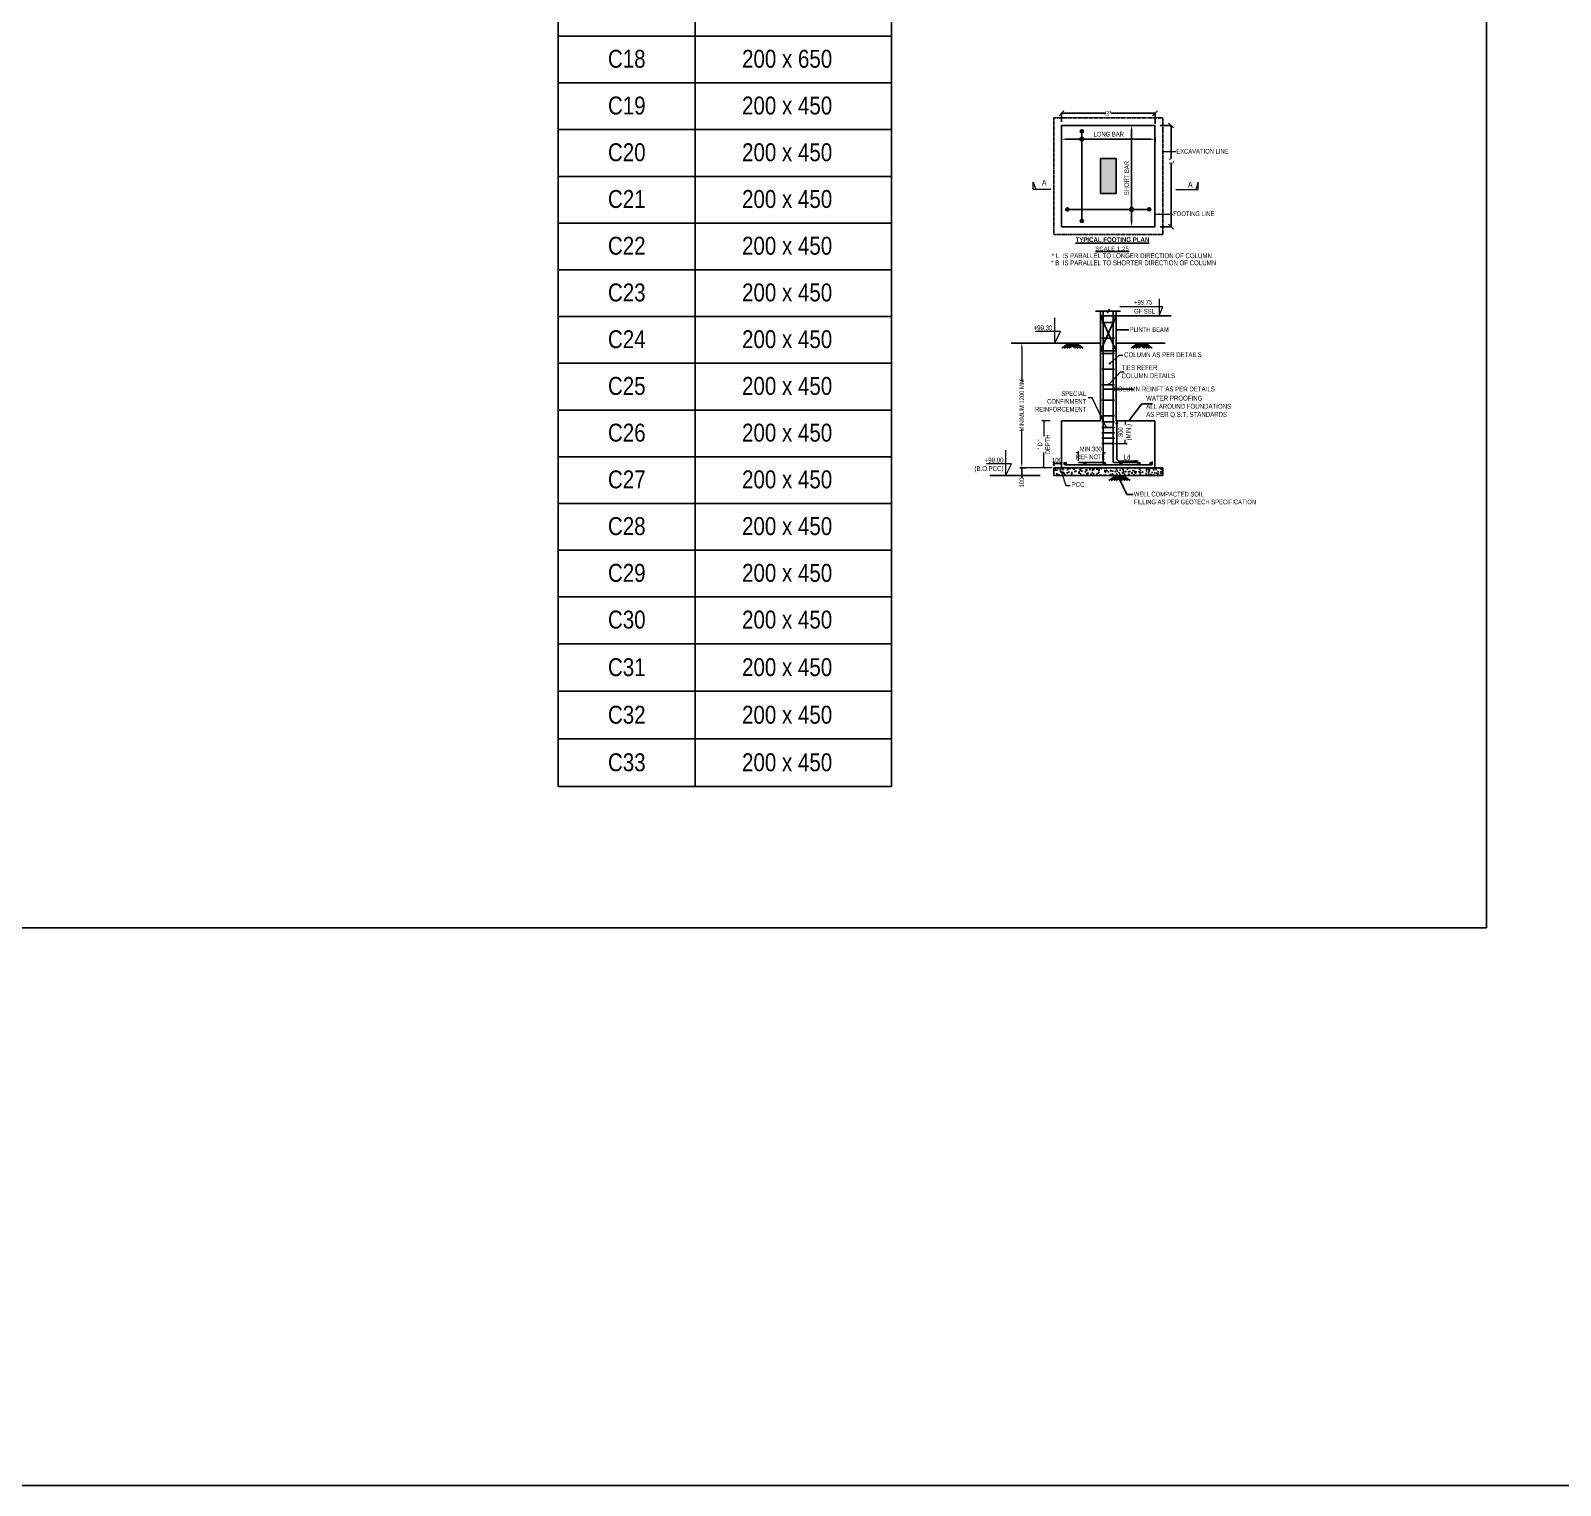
# Model space of a CAD drawing. Header units: millimetres. Extents: x 1798 to 243113, y 1193 to 150435.
# Drawn here: x 43459 to 63101, y 1193 to 19871 of the extents above; entities that cross this region are included whole.
import ezdxf
from ezdxf.enums import TextEntityAlignment as Align

# ---------------------------------------------------------------- set-up
doc = ezdxf.new("R2010")
doc.units = ezdxf.units.MM
doc.linetypes.add('HIDDEN', pattern=[0.375, 0.25, -0.125])
for name, color, linetype in [('-S-ARROW', 253, 'Continuous'), ('A-COLM-BLDG', 5, 'Continuous'), ('beam', 4, 'Continuous'), ('col dim', 8, 'Continuous'), ('DIM', 8, 'Continuous'), ('EXCAV', 240, 'HIDDEN'), ('foot.', 2, 'Continuous'), ('FOOTI DIM', 8, 'Continuous'), ('Leader', 8, 'Continuous'), ('MI', 8, 'Continuous'), ('rein', 3, 'Continuous'), ('S-SECTION', 5, 'Continuous'), ('STEEL', 3, 'Continuous'), ('STR- BEAM NUMBERS', 30, 'Continuous'), ('STR-DIM', 8, 'Continuous'), ('sub title', 22, 'Continuous')]:
    doc.layers.add(name, color=color, linetype=linetype)
for name, color, linetype, lineweight in [('A-ELEV-002', 5, 'Continuous', 15), ('col hatch', 9, 'Continuous', 0), ('LOW WALL', 6, 'Continuous', 20), ('NOS', 4, 'Continuous', 20), ('S - DIM', 8, 'Continuous', 13), ('S-COLS-IDEN', 4, 'Continuous', 9), ('SEC TEXT', 50, 'Continuous', 5)]:
    doc.layers.add(name, color=color, linetype=linetype, lineweight=lineweight)
doc.styles.add('SOBHA', font='swisscl.ttf')
doc.styles.add('ST3', font='arial.ttf', dxfattribs={"height": 1})
doc.styles.add('SUB TIT', font='ARIALNB.TTF')
doc.styles.add('Swis721 LtCn BT_4', font='swisscl.ttf', dxfattribs={"height": 3.5})
doc.dimstyles.new('S-100', dxfattribs={"dimscale": 100, "dimtxt": 2.5, "dimasz": 1.5, "dimexe": 0.25, "dimexo": 0.25, "dimgap": 0.1, "dimtad": 0, "dimdec": 0, "dimrnd": 0.0005, "dimzin": 0, "dimdsep": 46, "dimtxsty": 'SOBHA', "dimblk": 'OBLIQUE', "dimcen": 0.09, "dimclrd": 8, "dimclre": 8, "dimclrt": 6, "dimadec": 0, "dimazin": 0, "dimtfac": 1, "dimtdec": 0, "dimtofl": 0, "dimtmove": 0, "dimatfit": 3, "dimfxl": 0.18, "dimtolj": 1, "dimtzin": 0, "dimlwd": -1, "dimlwe": -1, "dimarcsym": 0})
doc.dimstyles.new('S-25', dxfattribs={"dimscale": 25, "dimtxt": 2.5, "dimasz": 2.5, "dimexe": 0.25, "dimexo": 0.25, "dimgap": 0.1, "dimtad": 0, "dimdec": 0, "dimrnd": 0.0005, "dimzin": 0, "dimdsep": 46, "dimtxsty": 'SOBHA', "dimblk": 'OBLIQUE', "dimcen": 0.09, "dimclrd": 8, "dimclre": 8, "dimclrt": 6, "dimadec": 0, "dimazin": 0, "dimtfac": 1, "dimtdec": 0, "dimtofl": 0, "dimtmove": 0, "dimatfit": 3, "dimfxl": 0.18, "dimtolj": 1, "dimtzin": 0, "dimlwd": -1, "dimlwe": -1, "dimarcsym": 0})
doc.dimstyles.new('S-25-1', dxfattribs={"dimscale": 25, "dimtxt": 2.5, "dimasz": 1.5, "dimexe": 1, "dimexo": 1, "dimgap": 0.1, "dimtad": 0, "dimdec": 0, "dimrnd": 0.0005, "dimzin": 0, "dimdsep": 46, "dimtxsty": 'SOBHA', "dimblk": 'ARCHTICK', "dimcen": 0, "dimclrd": 253, "dimclre": 253, "dimclrt": 6, "dimadec": 0, "dimazin": 0, "dimtfac": 1, "dimtdec": 0, "dimtofl": 0, "dimtmove": 0, "dimatfit": 3, "dimfxl": 1, "dimtolj": 1, "dimtzin": 0, "dimlwd": -1, "dimlwe": -1, "dimarcsym": 0})
doc.dimstyles.new('S-50-1', dxfattribs={"dimscale": 50, "dimtxt": 2.5, "dimasz": 1.5, "dimexe": 1, "dimexo": 1, "dimgap": 0.1, "dimtad": 0, "dimdec": 0, "dimrnd": 0.0005, "dimzin": 0, "dimdsep": 46, "dimtxsty": 'SOBHA', "dimblk": 'ARCHTICK', "dimcen": 0, "dimclrd": 8, "dimclre": 8, "dimclrt": 6, "dimadec": 0, "dimazin": 0, "dimtfac": 1, "dimtdec": 0, "dimtofl": 0, "dimtmove": 0, "dimatfit": 3, "dimfxl": 1, "dimtolj": 1, "dimtzin": 0, "dimlwd": -1, "dimlwe": -1, "dimarcsym": 0})

# ---------------------------------------------------------------- blocks, each defined once
blk = doc.blocks.new('*D585')
at = {"layer": 'FOOTI DIM', "color": 8, "transparency": 16777216}
for p, q in [((57525, 18653), (57621, 18653)), ((57596, 17408), (57596, 18598)), ((57524, 17353), (57621, 17353))]:
    blk.add_line(p, q, dxfattribs=at)
for points in [[(57587, 18598), (57605, 18598), (57596, 18653)], [(57587, 17408), (57605, 17408), (57596, 17353)]]:
    blk.add_solid(points, dxfattribs=at)
at = {"layer": 'FOOTI DIM', "color": 6, "transparency": 16777216, "insert": (57532, 17977), "char_height": 60, "attachment_point": 5, "rotation": 90, "style": 'SOBHA'}
blk.add_mtext('\\A1;SHORT BAR', dxfattribs=at)
blk = doc.blocks.new('*D586')
at = {"layer": 'FOOTI DIM', "color": 8, "transparency": 16777216}
for p, q in [((56696, 18440), (56696, 18502)), ((56751, 18477), (57841, 18477)), ((57896, 18440), (57896, 18502))]:
    blk.add_line(p, q, dxfattribs=at)
for points in [[(56751, 18486), (56751, 18467), (56696, 18477)], [(57841, 18486), (57841, 18467), (57896, 18477)]]:
    blk.add_solid(points, dxfattribs=at)
at = {"layer": 'FOOTI DIM', "color": 6, "transparency": 16777216, "insert": (57302, 18541), "char_height": 60, "attachment_point": 5, "style": 'SOBHA'}
blk.add_mtext('\\A1;LONG BAR', dxfattribs=at)
blk = doc.blocks.new('_OBLIQUE')
at = {"color": 0, "linetype": 'ByBlock'}
blk.add_line((-0.5, -0.5), (0.5, 0.5), dxfattribs=at)
blk = doc.blocks.new('*D587')
at = {"layer": 'FOOTI DIM', "color": 8, "transparency": 16777216}
for p, q in [((56696, 18698), (56696, 18815)), ((56696, 18809), (57259, 18809)), ((57896, 18809), (57333, 18809)), ((57896, 18673), (57896, 18815))]:
    blk.add_line(p, q, dxfattribs=at)
at = {"layer": 'FOOTI DIM', "color": 8, "transparency": 16777216, "xscale": 62.5, "yscale": 62.5, "zscale": 62.5, "rotation": 180}
blk.add_blockref('_OBLIQUE', (56696, 18809), dxfattribs=at)
at = {"layer": 'FOOTI DIM', "color": 8, "transparency": 16777216, "xscale": 62.5, "yscale": 62.5, "zscale": 62.5}
blk.add_blockref('_OBLIQUE', (57896, 18809), dxfattribs=at)
at = {"layer": 'FOOTI DIM', "color": 6, "transparency": 16777216, "insert": (57296, 18809), "char_height": 62.5, "attachment_point": 5, "style": 'SOBHA'}
blk.add_mtext('\\A1;B*', dxfattribs=at)
blk = doc.blocks.new('*D588')
at = {"layer": 'FOOTI DIM', "color": 8, "transparency": 16777216}
for p, q in [((57961, 18653), (58108, 18653)), ((58102, 18653), (58102, 18231)), ((58102, 17353), (58102, 18163)), ((57961, 17353), (58108, 17353))]:
    blk.add_line(p, q, dxfattribs=at)
at = {"layer": 'FOOTI DIM', "color": 8, "transparency": 16777216, "xscale": 62.5, "yscale": 62.5, "zscale": 62.5}
for p, rotation in [((58102, 18653), 90), ((58102, 17353), 270)]:
    blk.add_blockref('_OBLIQUE', p, dxfattribs=dict(at, rotation=rotation))
at = {"layer": 'FOOTI DIM', "color": 6, "transparency": 16777216, "insert": (58102, 18197), "char_height": 62.5, "attachment_point": 5, "rotation": 90, "style": 'SOBHA'}
blk.add_mtext('\\A1;L*', dxfattribs=at)
blk = doc.blocks.new('_ArchTick')
at = {"color": 0, "linetype": 'ByBlock', "const_width": 0.15}
blk.add_lwpolyline([(-0.5, -0.5), (0.5, 0.5)], dxfattribs=at)
blk = doc.blocks.new('*D589')
at = {"layer": 'NOS', "color": 8, "ltscale": 3000, "transparency": 16777216}
for p, q in [((56548, 14859), (56444, 14859)), ((56469, 14859), (56469, 14664)), ((56469, 14259), (56469, 14455)), ((56498, 14259), (56444, 14259))]:
    blk.add_line(p, q, dxfattribs=at)
at = {"layer": 'NOS', "color": 8, "ltscale": 3000, "transparency": 16777216, "xscale": 30, "yscale": 30, "zscale": 30}
for p, rotation in [((56469, 14859), 90), ((56469, 14259), 270)]:
    blk.add_blockref('_ArchTick', p, dxfattribs=dict(at, rotation=rotation))
at = {"layer": 'NOS', "color": 6, "ltscale": 3000, "transparency": 16777216, "insert": (56469, 14559), "char_height": 60, "attachment_point": 5, "rotation": 90, "style": 'SOBHA'}
blk.add_mtext("\\A1;' D '\\PDEPTH", dxfattribs=at)
blk = doc.blocks.new('*D590')
at = {"layer": 'FOOTI DIM', "color": 8, "transparency": 16777216}
for p, q in [((56236, 14259), (56160, 14259)), ((56236, 14159), (56160, 14159)), ((56185, 14259), (56185, 14159)), ((56185, 14159), (56185, 14129))]:
    blk.add_line(p, q, dxfattribs=at)
at = {"layer": 'FOOTI DIM', "color": 8, "transparency": 16777216, "xscale": 30, "yscale": 30, "zscale": 30}
for p, rotation in [((56185, 14259), 90), ((56185, 14159), 270)]:
    blk.add_blockref('_ArchTick', p, dxfattribs=dict(at, rotation=rotation))
at = {"layer": 'FOOTI DIM', "color": 6, "transparency": 16777216, "insert": (56185, 14068), "char_height": 60, "attachment_point": 5, "rotation": 90, "style": 'SOBHA'}
blk.add_mtext('\\A1;100', dxfattribs=at)
blk = doc.blocks.new('*D591')
at = {"layer": 'NOS', "color": 8, "ltscale": 3000, "transparency": 16777216}
for p, q in [((56613, 15859), (56160, 15859)), ((56185, 15804), (56185, 15362)), ((56185, 14314), (56185, 14756)), ((56571, 14259), (56160, 14259))]:
    blk.add_line(p, q, dxfattribs=at)
for points in [[(56176, 15804), (56194, 15804), (56185, 15859)], [(56176, 14314), (56194, 14314), (56185, 14259)]]:
    blk.add_solid(points, dxfattribs=at)
at = {"layer": 'NOS', "color": 6, "ltscale": 3000, "transparency": 16777216, "insert": (56185, 15059), "char_height": 60, "attachment_point": 5, "rotation": 90, "style": 'SOBHA'}
blk.add_mtext('\\A1;MINIMUM 1200 MM', dxfattribs=at)
blk = doc.blocks.new('*D592')
at = {"layer": 'NOS', "color": 8, "ltscale": 3000, "transparency": 16777216}
for p, q in [((56912, 14448), (56882, 14448)), ((56912, 14349), (56912, 14473)), ((57231, 14448), (57261, 14448))]:
    blk.add_line(p, q, dxfattribs=at)
at = {"layer": 'NOS', "color": 8, "ltscale": 3000, "transparency": 16777216, "xscale": 30, "yscale": 30, "zscale": 30}
blk.add_blockref('_ArchTick', (56912, 14448), dxfattribs=at)
at = {"layer": 'NOS', "color": 8, "ltscale": 3000, "transparency": 16777216, "xscale": 30, "yscale": 30, "zscale": 30, "rotation": 180}
blk.add_blockref('_ArchTick', (57231, 14448), dxfattribs=at)
at = {"layer": 'NOS', "color": 6, "ltscale": 3000, "transparency": 16777216, "insert": (57071, 14448), "char_height": 60, "attachment_point": 5, "style": 'SOBHA'}
blk.add_mtext('\\A1;MIN.300\\P{\\A0;REF NOTE}', dxfattribs=at)
blk = doc.blocks.new('*D593')
at = {"layer": 'FOOTI DIM', "color": 8, "transparency": 16777216}
for p, q in [((56596, 14284), (56596, 14340)), ((56696, 14284), (56696, 14340)), ((56596, 14315), (56696, 14315))]:
    blk.add_line(p, q, dxfattribs=at)
at = {"layer": 'FOOTI DIM', "color": 8, "transparency": 16777216, "xscale": 30, "yscale": 30, "zscale": 30, "rotation": 180}
blk.add_blockref('_ArchTick', (56596, 14315), dxfattribs=at)
at = {"layer": 'FOOTI DIM', "color": 8, "transparency": 16777216, "xscale": 30, "yscale": 30, "zscale": 30}
blk.add_blockref('_ArchTick', (56696, 14315), dxfattribs=at)
at = {"layer": 'FOOTI DIM', "color": 6, "transparency": 16777216, "insert": (56636, 14355), "char_height": 60, "attachment_point": 5, "style": 'SOBHA'}
blk.add_mtext('\\A1;100', dxfattribs=at)
blk = doc.blocks.new('A$C3f590656')
at = {"layer": 'DIM'}
for p, q in [((0, -100), (200, 350)), ((0, 350), (200, -100))]:
    blk.add_line(p, q, dxfattribs=at)
blk.add_lwpolyline([(0, -100), (200, -100), (200, 350), (0, 350)], close=True, dxfattribs=at)
blk = doc.blocks.new('*D710')
at = {"layer": 'NOS', "color": 8, "ltscale": 3000, "transparency": 16777216}
for p, q in [((57421, 14859), (57539, 14859)), ((57514, 14859), (57514, 14812)), ((57386, 14570), (57539, 14570)), ((57514, 14570), (57514, 14618))]:
    blk.add_line(p, q, dxfattribs=at)
at = {"layer": 'NOS', "color": 8, "ltscale": 3000, "transparency": 16777216, "xscale": 30, "yscale": 30, "zscale": 30}
for p, rotation in [((57514, 14859), 90), ((57514, 14570), 270)]:
    blk.add_blockref('_ArchTick', p, dxfattribs=dict(at, rotation=rotation))
at = {"layer": 'NOS', "color": 6, "ltscale": 3000, "transparency": 16777216, "insert": (57514, 14715), "char_height": 60, "attachment_point": 5, "rotation": 90, "style": 'SOBHA'}
blk.add_mtext('\\A1;300\\P(MIN.)', dxfattribs=at)

msp = doc.modelspace()

# ---------------------------------------------------------------- hatches: boundary and pattern name
at = {"layer": 'A-ELEV-002'}
h = msp.add_hatch(color=256, dxfattribs=at)
h.dxf.hatch_style = 1
h.paths.add_polyline_path([(57195.6, 17877.5), (57195.6, 17777.6), (57295.6, 17777.6), (57295.6, 17877.5)])
h.paths.add_polyline_path([(57295.6, 17877.5), (57295.6, 17777.6), (57395.6, 17777.6), (57395.6, 17877.5)])
h.paths.add_polyline_path([(57295.6, 18227.6), (57295.6, 17877.5), (57395.6, 17877.5), (57395.6, 18227.6)])
h.paths.add_polyline_path([(57195.6, 18227.6), (57195.6, 17877.5), (57295.6, 17877.5), (57295.6, 18227.6)])
at = {"layer": 'col dim', "ltscale": 3000}
h = msp.add_hatch(dxfattribs=at)
h.set_pattern_fill('AR-CONC', color=256, scale=15, style=0)
h.set_pattern_definition([(50, (-357109.08, 603957.375), (107.589027, -9.41282), [11.25, -123.75]), (355, (-357109.08, 603957.38), (-20.8127, 112.82882), [9, -99]), (100.4514, (-357100.12, 603956.59), (86.776407, 103.415931), [9.561028, -105.171317]), (46.1842, (-357109.08, 603987.38), (160.086157, -24.827852), [16.875, -185.625]), (96.6356, (-357095.74, 603985.3), (140.199406, 146.11768), [14.341543, -157.75695]), (351.1842, (-357109.08, 603987.38), (140.19929, 146.11779), [13.5, -148.5]), (21, (-357094.08, 603979.875), (89.536058, -60.392834), [11.25, -123.75]), (326, (-357094.08, 603979.88), (36.4973, 108.772507), [9, -99]), (71.4514, (-357086.62, 603974.84), (126.033394, 48.379575), [9.561028, -105.171317]), (37.5, (-357109.084, 603957.375), (1.8239783, 49.934078), [0, -97.8, 0, -100.5, 0, -99.375]), (7.5, (-357109.084, 603957.375), (39.4604306, 59.1617568), [0, -57.3, 0, -95.55, 0, -37.875]), (327.5, (-357142.534, 603957.375), (80.0733654, -3.3832308), [0, -37.5, 0, -117, 0, -155.25]), (317.5, (-357157.534, 603957.375), (87.4779254, 15.0157473), [0, -48.75, 0, -77.7, 0, -110.25])])
h.paths.add_polyline_path([(57995.6, 14159.2), (57995.6, 14259.2), (56595.6, 14259.2), (56595.6, 14159.2)])
at = {"layer": 'rein', "ltscale": 3000}
for points in [[(56981.2, 18476.6, 1), (56931.2, 18476.6, 1)], [(56976.2, 18577.6, 1), (56936.2, 18577.6, 1)], [(56790.6, 17575.5, 1), (56750.6, 17575.5, 1)], [(57621.2, 17575.5, 1), (57571.2, 17575.5, 1)], [(57840.6, 17575.5, 1), (57800.6, 17575.5, 1)], [(56976.2, 17427.6, 1), (56936.2, 17427.6, 1)], [(56760.6, 14309.2, 1), (56730.6, 14309.2, 1)], [(57010.6, 14309.2, 1), (56980.6, 14309.2, 1)], [(57260.6, 14309.2, 1), (57230.6, 14309.2, 1)], [(57476.1, 14309.2, 1), (57446.1, 14309.2, 1)], [(57704.8, 14309.2, 1), (57674.8, 14309.2, 1)], [(57861, 14309.2, 1), (57831, 14309.2, 1)]]:
    msp.add_hatch(color=256, dxfattribs=at).paths.add_polyline_path(points)

# ---------------------------------------------------------------- linework, layer by layer
at = {"layer": '-S-ARROW', "color": 253, "linetype": 'Continuous', "ltscale": 10}
for p, q in [((56789.3, 15859.2), (56701, 15793.1)), ((56818.2, 15859.2), (56729.9, 15793.1)), ((56851.3, 15859.2), (56763, 15793.1)), ((56786, 15859.2), (56874.3, 15793.1)), ((56883.5, 15859.2), (56795.2, 15793.1)), ((56819, 15859.2), (56907.3, 15793.1)), ((56851.3, 15859.2), (56939.6, 15793.1)), ((56884.4, 15859.2), (56972.7, 15793.1)), ((57676.8, 15859.2), (57588.5, 15793.1)), ((57705.7, 15859.2), (57617.4, 15793.1)), ((57738.7, 15859.2), (57650.4, 15793.1)), ((57673.4, 15859.2), (57761.7, 15793.1)), ((57771, 15859.2), (57682.7, 15793.1)), ((57706.5, 15859.2), (57794.8, 15793.1)), ((57738.7, 15859.2), (57827.1, 15793.1)), ((57771.8, 15859.2), (57860.1, 15793.1)), ((57392.6, 14159.2), (57304.3, 14093.1)), ((57421.5, 14159.2), (57333.2, 14093.1)), ((57454.6, 14159.2), (57366.3, 14093.1)), ((57389.3, 14159.2), (57477.6, 14093.1)), ((57486.8, 14159.2), (57398.5, 14093.1)), ((57422.3, 14159.2), (57510.6, 14093.1)), ((57454.6, 14159.2), (57542.9, 14093.1)), ((57487.6, 14159.2), (57576, 14093.1))]:
    msp.add_line(p, q, dxfattribs=at)
at = {"color": 8}
msp.add_line((56421.9, 14159.2), (55774.3, 14159.2), dxfattribs=at)
at = {"layer": 'A-COLM-BLDG'}
msp.add_lwpolyline([(57195.6, 17777.6), (57395.6, 17777.6), (57395.6, 17777.6), (57395.6, 18227.6), (57195.6, 18227.6), (57195.6, 17777.6)], dxfattribs=at)
msp.add_arc((57847.7, 14307.2), 13, 270, 0, dxfattribs=at)
at = {"layer": 'beam', "color": 4}
msp.add_lwpolyline([(201385.5, 1192.9), (1797.5, 1192.9), (1797.5, 42147.9), (201385.5, 42147.9)], close=True, dxfattribs=at)
at = {"layer": 'beam', "color": 2}
msp.add_lwpolyline([(23270.8, 34210), (62150.8, 34210), (62150.8, 8352.1), (23270.8, 8352.1)], close=True, dxfattribs=at)
at = {"layer": 'DIM', "color": 1}
for p, q in [((50232.3, 10166.9), (50232.3, 31330.6)), ((51992.3, 31330.6), (51992.3, 10166.9)), ((54512.3, 31330.6), (54512.3, 10166.9)), ((50232.3, 19799.3), (54512.3, 19799.3)), ((50232.3, 19199.3), (54512.3, 19199.3)), ((50232.3, 18599.3), (54512.3, 18599.3)), ((50232.3, 17999.3), (54512.3, 17999.3)), ((50232.3, 17399.3), (54512.3, 17399.3)), ((50232.3, 16799.3), (54512.3, 16799.3)), ((50232.3, 16199.3), (54512.3, 16199.3)), ((50232.3, 15599.3), (54512.3, 15599.3)), ((50232.3, 14999.3), (54512.3, 14999.3)), ((50232.3, 14399.3), (54512.3, 14399.3)), ((50232.3, 13799.3), (54512.3, 13799.3)), ((50232.3, 13199.3), (54512.3, 13199.3)), ((50232.3, 12599.3), (54512.3, 12599.3)), ((50232.3, 11999.3), (54512.3, 11999.3)), ((50232.3, 11388.5), (54512.3, 11388.5)), ((50232.3, 10777.7), (54512.3, 10777.7)), ((50232.3, 10166.9), (54512.3, 10166.9))]:
    msp.add_line(p, q, dxfattribs=at)
at = {"layer": 'EXCAV', "color": 7, "ltscale": 0.8}
msp.add_lwpolyline([(56595.6, 17252.6), (57995.6, 17252.6), (57995.6, 18752.6), (56595.6, 18752.6)], close=True, dxfattribs=at)
at = {"layer": 'foot.', "color": 4}
msp.add_lwpolyline([(56695.6, 17352.6), (57895.6, 17352.6), (57895.6, 18652.6), (56695.6, 18652.6)], close=True, dxfattribs=at)
at = {"layer": 'MI'}
for p, q in [((57395.6, 16209.2), (58103.3, 16209.2)), ((57195.6, 15859.2), (56048.9, 15859.2)), ((58025, 15859.2), (57395.6, 15859.2))]:
    msp.add_line(p, q, dxfattribs=at)
at = {"layer": 'NOS', "ltscale": 3000}
for points in [[(56558.2, 17830), (56331.6, 17830), (56331.6, 17923.8), (56364, 17830)], [(58164.3, 17830), (58451.3, 17830), (58451.3, 17923.8), (58419, 17830)]]:
    msp.add_lwpolyline(points, dxfattribs=at)
at = {"layer": 'NOS', "color": 8}
msp.add_lwpolyline([(57948.8, 16425.2), (57948.8, 16211.9), (57997.8, 16325.1), (57445.9, 16325.1)], dxfattribs=at)
at = {"layer": 'rein', "ltscale": 3000}
for p, q in [((56956.2, 17447.6), (56956.2, 18557.6)), ((56790.6, 17575.5), (57800.6, 17575.5)), ((57214.8, 16124.2), (57376.3, 16124.2)), ((57230.6, 16270.5), (57230.6, 14337.2)), ((57360.6, 16270.6), (57360.6, 14337.2)), ((57214.8, 15924.2), (57376.3, 15924.2)), ((57214.8, 15724.2), (57376.3, 15724.2)), ((57214.8, 15524.2), (57376.3, 15524.2)), ((57214.8, 15324.2), (57376.3, 15324.2)), ((57214.8, 15124.2), (57376.3, 15124.2)), ((57214.8, 14924.2), (57376.3, 14924.2)), ((57214.8, 14846.2), (57376.3, 14846.2)), ((57214.8, 14777.3), (57376.3, 14777.3)), ((57214.8, 14708.3), (57376.3, 14708.3)), ((57214.8, 14639.4), (57376.3, 14639.4)), ((57214.8, 14570.4), (57376.3, 14570.4)), ((57860.6, 14339.9), (57860.6, 14307.2)), ((56730.6, 14329.9), (56730.6, 14309.2)), ((56745.6, 14294.2), (57847.7, 14294.2)), ((56911.5, 14324.2), (57217.7, 14324.2)), ((57373.6, 14324.2), (57679.8, 14324.2))]:
    msp.add_line(p, q, dxfattribs=at)
for centre, radius in [((56956.2, 18476.6), 25), ((56956.2, 18577.6), 20), ((56770.6, 17575.5), 20), ((57596.2, 17575.5), 25), ((57820.6, 17575.5), 20), ((56956.2, 17427.6), 20), ((56745.6, 14309.2), 15), ((56995.6, 14309.2), 15), ((57245.6, 14309.2), 15), ((57461.1, 14309.2), 15), ((57689.8, 14309.2), 15), ((57846, 14309.2), 15)]:
    msp.add_circle(centre, radius, dxfattribs=at)
for centre, radius, start, end in [((56745.6, 14309.2), 15, 180, 270), ((57217.7, 14337.2), 13, 270, 0), ((57373.6, 14337.2), 13, 180, 270)]:
    msp.add_arc(centre, radius, start, end, dxfattribs=at)
at = {"layer": 'S - DIM'}
for p, q in [((56609.6, 15859.2), (56609.6, 16183.1)), ((56680.8, 16006.9), (56360.2, 16006.9)), ((56609.6, 15859.2), (56680.8, 16006.9)), ((55982.4, 14161.4), (55982.4, 14485.2)), ((56053.7, 14309), (55733, 14309)), ((55982.4, 14161.4), (56053.7, 14309))]:
    msp.add_line(p, q, dxfattribs=at)
at = {"layer": 'S-SECTION', "linetype": 'Continuous'}
for p, q in [((57195.6, 16270.5), (57195.6, 14859.2)), ((57395.6, 16270.6), (57395.6, 14859.2)), ((56695.6, 14859.2), (56695.6, 14259.2)), ((56695.6, 14859.2), (57195.6, 14859.2)), ((57395.6, 14859.2), (57895.6, 14859.2)), ((57895.6, 14859.2), (57895.6, 14259.2)), ((56595.6, 14259.2), (56595.6, 14159.2)), ((56595.6, 14259.2), (57995.6, 14259.2)), ((56595.6, 14159.2), (57995.6, 14159.2)), ((57995.6, 14259.2), (57995.6, 14159.2))]:
    msp.add_line(p, q, dxfattribs=at)
at = {"layer": 'STR-DIM'}
for p, q in [((57396.2, 14817.3), (57412.3, 14817.3)), ((57404.2, 14817.3), (57404.2, 14400.8)), ((57637.8, 14341.5), (57461.1, 14341.5)), ((57637.8, 14333.5), (57637.8, 14349.5))]:
    msp.add_line(p, q, dxfattribs=at)
for points in [[(57133.7, 16270.5), (57287.5, 16270.5), (57287.5, 16250.8), (57308.9, 16289.1), (57308.9, 16270.6), (57451.1, 16270.6)], [(57404.2, 14859.2), (57396.2, 14817.3)], [(57404.2, 14859.2), (57412.3, 14817.3)], [(57679.8, 14341.5), (57637.8, 14349.5)], [(57679.8, 14341.5), (57637.8, 14333.5)]]:
    msp.add_lwpolyline(points, dxfattribs=at)
msp.add_arc((57453.2, 14390.8), 50, 168.52248, 279.08996, dxfattribs=at)

# ---------------------------------------------------------------- block references
at = {"layer": 'S-COLS-IDEN', "color": 4, "linetype": 'ByBlock'}
msp.add_blockref('A$C3f590656', (57195.6, 15859.2), dxfattribs=at)

# ---------------------------------------------------------------- texts
at = {"layer": 'LOW WALL', "color": 7, "char_height": 230, "width": 2311.696, "attachment_point": 1, "rotation": 359.99709, "style": 'SUB TIT'}
for s, insert in [('\\pxt26;{\\fArial Narrow|b0|i0|c0|p34;C18}', (50872.3, 19624.2)), ('\\pxt26;{\\fArial Narrow|b0|i0|c0|p34;200 x 650}', (52593.8, 19624.2)), ('\\pxt26;{\\fArial Narrow|b0|i0|c0|p34;C19}', (50872.3, 19024.2)), ('\\pxt26;{\\fArial Narrow|b0|i0|c0|p34;200 x 450}', (52593.8, 19024.2)), ('\\pxt26;{\\fArial Narrow|b0|i0|c0|p34;C20}', (50872.3, 18424.2)), ('\\pxt26;{\\fArial Narrow|b0|i0|c0|p34;200 x 450}', (52593.8, 18424.2)), ('\\pxt26;{\\fArial Narrow|b0|i0|c0|p34;C21}', (50872.3, 17824.2)), ('\\pxt26;{\\fArial Narrow|b0|i0|c0|p34;200 x 450}', (52593.8, 17824.2)), ('\\pxt26;{\\fArial Narrow|b0|i0|c0|p34;C22}', (50872.3, 17224.2)), ('\\pxt26;{\\fArial Narrow|b0|i0|c0|p34;200 x 450}', (52593.8, 17224.2)), ('\\pxt26;{\\fArial Narrow|b0|i0|c0|p34;C23}', (50872.3, 16624.2)), ('\\pxt26;{\\fArial Narrow|b0|i0|c0|p34;200 x 450}', (52593.8, 16624.2)), ('\\pxt26;{\\fArial Narrow|b0|i0|c0|p34;C24}', (50872.3, 16024.2)), ('\\pxt26;{\\fArial Narrow|b0|i0|c0|p34;200 x 450}', (52593.8, 16024.2)), ('\\pxt26;{\\fArial Narrow|b0|i0|c0|p34;C25}', (50872.3, 15424.2)), ('\\pxt26;{\\fArial Narrow|b0|i0|c0|p34;200 x 450}', (52593.8, 15424.2)), ('\\pxt26;{\\fArial Narrow|b0|i0|c0|p34;C26}', (50872.3, 14824.2)), ('\\pxt26;{\\fArial Narrow|b0|i0|c0|p34;200 x 450}', (52593.8, 14824.2)), ('\\pxt26;{\\fArial Narrow|b0|i0|c0|p34;C27}', (50872.3, 14224.2)), ('\\pxt26;{\\fArial Narrow|b0|i0|c0|p34;200 x 450}', (52593.8, 14224.2)), ('\\pxt26;{\\fArial Narrow|b0|i0|c0|p34;C28}', (50872.3, 13624.2)), ('\\pxt26;{\\fArial Narrow|b0|i0|c0|p34;200 x 450}', (52593.8, 13624.2)), ('\\pxt26;{\\fArial Narrow|b0|i0|c0|p34;C29}', (50872.3, 13024.2)), ('\\pxt26;{\\fArial Narrow|b0|i0|c0|p34;200 x 450}', (52593.8, 13024.2)), ('\\pxt26;{\\fArial Narrow|b0|i0|c0|p34;C30}', (50872.3, 12424.2)), ('\\pxt26;{\\fArial Narrow|b0|i0|c0|p34;200 x 450}', (52593.8, 12424.2)), ('\\pxt26;{\\fArial Narrow|b0|i0|c0|p34;C31}', (50872.3, 11813.4)), ('\\pxt26;{\\fArial Narrow|b0|i0|c0|p34;200 x 450}', (52593.8, 11813.4)), ('\\pxt26;{\\fArial Narrow|b0|i0|c0|p34;C32}', (50872.3, 11202.6)), ('\\pxt26;{\\fArial Narrow|b0|i0|c0|p34;200 x 450}', (52593.8, 11202.6)), ('\\pxt26;{\\fArial Narrow|b0|i0|c0|p34;C33}', (50872.3, 10591.9)), ('\\pxt26;{\\fArial Narrow|b0|i0|c0|p34;200 x 450}', (52593.8, 10591.9))]:
    msp.add_mtext(s, dxfattribs=dict(at, insert=insert))
at = {"layer": 'NOS', "ltscale": 3000, "style": 'ST3'}
for s, insert, char_height, attachment_point in [('{\\fSwis721 LtCn BT|b0|i0|c0|p34;\\C2;A}', (56503.7, 17953.1), 75, 3), ('{\\fSwis721 LtCn BT|b0|i0|c0|p34;\\C2;A}', (58379.7, 17927.6), 75, 3), ('{\\fSwis721 LtCn BT|b0|i0|c0|p34;\\C6;* B  IS PARALLEL TO SHORTER DIRECTION OF COLUMN}', (56563.5, 16920.8), 62.5, 1), ('{\\fSwis721 LtCn BT|b0|i0|c0|p34;\\C6;* L  IS PARALLEL TO LONGER DIRECTION OF COLUMN}', (56570.3, 17011.9), 62.5, 1), ('{\\fSwis721 LtCn BT|b0|i0|c0|p34;\\C6;+99.30}', (56578.3, 16086.1), 62.5, 3), ('{\\fSwis721 LtCn BT|b0|i0|c0|p34;\\C6;COLUMN AS PER DETAILS}', (57499.5, 15741), 62.5, 1), ('{\\fSwis721 LtCn BT|b0|i0|c0|p34;\\C6;TIES REFER \\PCOLUMN DETAILS}', (57466.6, 15575.5), 62.5, 1), ('{\\fSwis721 LtCn BT|b0|i0|c0|p34;\\C6; SPECIAL \\PCONFINMENT \\PREINFORCEMENT}', (57011.4, 15240.4), 60, 3), ('{\\fSwis721 LtCn BT|b0|i0|c0|p34;\\C6;+98.00}', (55951.2, 14388.3), 62.5, 3), ('{\\fSwis721 LtCn BT|b0|i0|c0|p34;\\C6;Ld}', (57491.2, 14426.6), 62.5, 1), ('{\\fSwis721 LtCn BT|b0|i0|c0|p34;\\C6;(B.O.PCC)}', (55951.2, 14279.5), 62.5, 3)]:
    msp.add_mtext(s, dxfattribs=dict(at, insert=insert, char_height=char_height, attachment_point=attachment_point))
at = {"layer": 'NOS', "ltscale": 3000, "insert": (56826.1, 14074.2), "char_height": 62.5, "width": 3.631, "attachment_point": 1, "style": 'ST3'}
msp.add_mtext('{\\fSwis721 LtCn BT|b0|i0|c0|p34;\\C6;PCC }', dxfattribs=at)
at = {"layer": 'STEEL', "color": 6, "style": 'SOBHA'}
msp.add_text('COLUMN REINFT AS PER DETAILS', height=62.5, rotation=0.00269, dxfattribs=at).set_placement((58663.4, 15301.5), align=Align.TOP_RIGHT)
at = {"layer": 'STEEL', "color": 6, "insert": (60110, 15183.2), "char_height": 62.5, "width": 2327.423, "attachment_point": 3, "rotation": 0.00269, "style": 'SOBHA'}
msp.add_mtext('\\pxql;WATER PROOFING \\PALL AROUND FOUNDATIONS\\PAS PER Q.S.T. STANDARDS', dxfattribs=at)
at = {"layer": 'STR- BEAM NUMBERS', "color": 6, "ltscale": 3000, "style": 'SOBHA'}
for s, p in [('+99.75', (57627.7, 16353.6)), ('GF SSL', (57627.7, 16237.1))]:
    msp.add_text(s, height=60, dxfattribs=at).set_placement(p)
at = {"layer": 'STR- BEAM NUMBERS', "ltscale": 3000, "char_height": 60, "attachment_point": 1, "style": 'SOBHA'}
for s, insert in [('{\\C6;EXCAVATION LINE}', (58168.9, 18351.8)), ('{\\C6;FOOTING LINE}', (58129.1, 17550.1)), ('{\\C6;PLINTH BEAM}', (57571.2, 16062.1)), ('{\\C6;WELL COMPACTED SOIL \\PFILLING AS PER GEOTECH SPECIFICATION }', (57624.5, 13949.7))]:
    msp.add_mtext(s, dxfattribs=dict(at, insert=insert))
at = {"layer": 'sub title', "color": 30, "insert": (57349.2, 17051), "char_height": 62.5, "width": 14226.942, "attachment_point": 8, "style": 'Swis721 LtCn BT_4'}
msp.add_mtext('{\\fSwis721 LtCn BT|b1|i0|c0|p34;\\LTYPICAL FOOTING PLAN \\P }', dxfattribs=at)
at = {"layer": 'sub title', "color": 6, "insert": (57345.8, 17045), "char_height": 62.5, "width": 14226.942, "attachment_point": 8, "style": 'Swis721 LtCn BT_4'}
msp.add_mtext('{\\fArial Narrow|b0|i0|c0|p34;\\H0.83333x;\\T1.1;\\LSCALE 1:25}', dxfattribs=at)

# ---------------------------------------------------------------- dimensions: what is measured, and where the dimension line sits
at = {"layer": 'FOOTI DIM'}
dim = msp.add_linear_dim(base=(57895.6, 18809), p1=(56695.6, 18691.7), p2=(57895.6, 18667.2), text='B*', dimstyle='S-25', dxfattribs=at)
dim.commit()
dim.dimension.update_dxf_attribs({"geometry": '*D587', "text_midpoint": (57295.6, 18809)})
dim = msp.add_linear_dim(base=(58101.9, 18652.6), p1=(57954.7, 17352.6), p2=(57954.7, 18652.6), angle=90, text='L*', dimstyle='S-25', dxfattribs=at)
dim.commit()
dim.dimension.update_dxf_attribs({"geometry": '*D588', "text_midpoint": (58101.9, 18196.9), "dimtype": 160})
dim = msp.add_linear_dim(base=(57895.6, 18476.6), p1=(56695.6, 18415.2), p2=(57895.6, 18415.2), text='LONG BAR', dimstyle='S-100', override={"dimtxt": 0.6, "dimasz": 0.55, "dimsah": 1, "dimtmove": 2}, dxfattribs=at)
dim.commit()
dim.dimension.update_dxf_attribs({"geometry": '*D586', "text_midpoint": (57301.7, 18541.4), "dimtype": 160})
dim = msp.add_linear_dim(base=(57596.2, 18652.6), p1=(57498.5, 17352.6), p2=(57499.9, 18652.6), angle=90, text='SHORT BAR', dimstyle='S-100', override={"dimtxt": 0.6, "dimasz": 0.55, "dimsah": 1, "dimtmove": 2}, dxfattribs=at)
dim.commit()
dim.dimension.update_dxf_attribs({"geometry": '*D585', "text_midpoint": (57532.3, 17976.9), "dimtype": 160})
dim = msp.add_linear_dim(base=(56695.6, 14315.4), p1=(56595.6, 14259.2), p2=(56695.6, 14259.2), dimstyle='S-100', override={"dimtxt": 0.6, "dimasz": 0.3, "dimblk1": 'ArchTick', "dimblk2": 'ArchTick', "dimsah": 1, "dimtmove": 2}, dxfattribs=at)
dim.commit()
dim.dimension.update_dxf_attribs({"geometry": '*D593', "text_midpoint": (56636.4, 14355.2), "dimtype": 160})
dim = msp.add_linear_dim(base=(56185.2, 14159.2), p1=(56260.7, 14259.2), p2=(56260.7, 14159.2), angle=90, dimstyle='S-100', override={"dimtxt": 0.6, "dimasz": 0.3, "dimblk1": 'ArchTick', "dimblk2": 'ArchTick', "dimsah": 1}, dxfattribs=at)
dim.commit()
dim.dimension.update_dxf_attribs({"geometry": '*D590', "text_midpoint": (56185.2, 14067.5)})
at = {"layer": 'NOS', "ltscale": 3000}
for base, p1, p2, text, override, picture, middle in [((56185.2, 15859.2), (56595.6, 14259.2), (56638.4, 15859.2), 'MINIMUM 1200 MM', {"dimtxt": 0.6, "dimasz": 0.55, "dimsah": 1}, '*D591', (56185.2, 15059.2)), ((56468.9, 14859.2), (56523.1, 14259.2), (56573.1, 14859.2), "' D '\\PDEPTH", {"dimtxt": 0.6, "dimasz": 0.3, "dimblk1": 'ArchTick', "dimblk2": 'ArchTick', "dimsah": 1}, '*D589', (56468.9, 14559.2)), ((57514.2, 14570.4), (57395.6, 14859.2), (57360.6, 14570.4), '300\\P(MIN.)', {"dimtxt": 0.6, "dimasz": 0.3, "dimblk1": 'ArchTick', "dimblk2": 'ArchTick', "dimsah": 1}, '*D710', (57514.2, 14714.8))]:
    dim = msp.add_linear_dim(base=base, p1=p1, p2=p2, angle=90, text=text, dimstyle='S-100', override=override, dxfattribs=at)
    dim.commit()
    dim.dimension.update_dxf_attribs({"geometry": picture, "text_midpoint": middle})
dim = msp.add_linear_dim(base=(57230.6, 14447.9), p1=(56911.5, 14324.2), p2=(57230.6, 14447.9), text='MIN.300\\P{\\A0;REF NOTE}', dimstyle='S-100', override={"dimtxt": 0.6, "dimasz": 0.3, "dimblk1": 'ArchTick', "dimblk2": 'ArchTick', "dimsah": 1}, dxfattribs=at)
dim.commit()
dim.dimension.update_dxf_attribs({"geometry": '*D592', "text_midpoint": (57071.1, 14447.9)})

# ---------------------------------------------------------------- leaders
at = {"layer": 'col hatch', "ltscale": 3000}
for points in [[(57315.8, 15598.1), (57434.4, 15705.7), (57483.3, 15705.7)], [(57306.6, 15330.7), (57450.7, 15488.2), (57499.6, 15488.2)], [(57267.9, 14780.6), (57088.4, 15157.2), (57039.5, 15157.2)], [(56693.1, 14203.7), (56749.9, 14029.6), (56807.5, 14029.6)]]:
    msp.add_leader(points, dimstyle='S-100', override={"dimasz": 0.3, "dimldrblk": 'Dot'}, dxfattribs=at)
at = {"layer": 'Leader'}
for points in [[(57394.9, 16029.8), (57560.1, 16029.8)], [(57436.9, 14119.1), (57533.4, 13913.7), (57614.9, 13913.7)]]:
    msp.add_leader(points, dimstyle='S-25-1', dxfattribs=at)
at = {"layer": 'SEC TEXT'}
for points in [[(57995.4, 18317.2), (58162, 18317.2)], [(57895.2, 17515.6), (58122.1, 17515.6)]]:
    msp.add_leader(points, dimstyle='S-25', dxfattribs=at)
at = {"layer": 'STEEL', "color": 6}
for points in [[(57230.6, 15267.9), (57615, 15267.9)], [(57350.6, 15267.9), (57615, 15267.9)]]:
    msp.add_leader(points, dimstyle='S-50-1', override={"dimasz": 1.2}, dxfattribs=at)
msp.add_leader([(57559.3, 14859.2), (57725.9, 15079.1), (57862, 15079.1)], dimstyle='S-25', dxfattribs=at)

doc.saveas('drawing.dxf')
